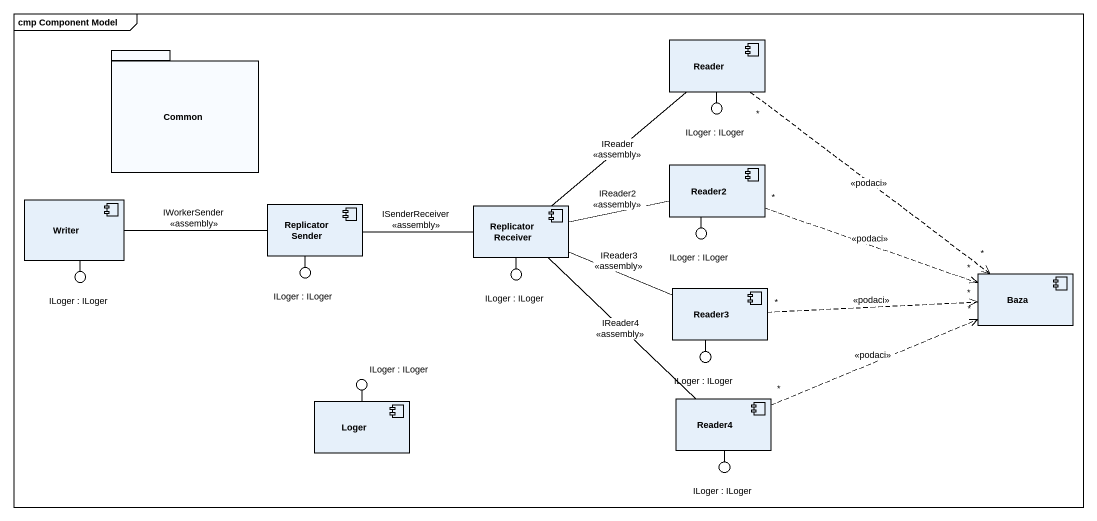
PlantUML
@startuml
mainframe cmp Component Model
component Reader
package Common {
}
() "ILoger : ILoger" as ILoger
component Reader2
component Writer
component "Replicator Sender" as Replicator_Sender
component "Replicator Receiver" as Replicator_Receiver
() "ILoger : ILoger" as ILoger_2
() "ILoger : ILoger" as ILoger_3
() "ILoger : ILoger" as ILoger_4
() "ILoger : ILoger" as ILoger_5
component Baza
component Reader3
() "ILoger : ILoger" as ILoger_6
() "ILoger : ILoger" as ILoger_7
component Loger
component Reader4
() "ILoger : ILoger" as ILoger_8
Reader -- ILoger
Reader2 -- ILoger_2
Writer -- ILoger_3
Replicator_Sender -- ILoger_4
Replicator_Receiver -- ILoger_5
Reader3 -- ILoger_6
Loger -up- ILoger_7
Reader4 -- ILoger_8
Reader "*" ..> "*" Baza : <<podaci>>
Reader2 "*" .right.> "*" Baza : <<podaci>>
Writer -right- Replicator_Sender : IWorkerSender\n<<assembly>>
Replicator_Sender -right- Replicator_Receiver : ISenderReceiver\n<<assembly>>
Replicator_Receiver -up- Reader : IReader\n<<assembly>>
Replicator_Receiver -right- Reader2 : IReader2\n<<assembly>>
Replicator_Receiver -right- Reader3 : IReader3\n<<assembly>>
Replicator_Receiver -- Reader4 : IReader4\n<<assembly>>
Reader3 "*" .right.> "*" Baza : <<podaci>>
Reader4 "*" .right.> "*" Baza : <<podaci>>
@enduml
